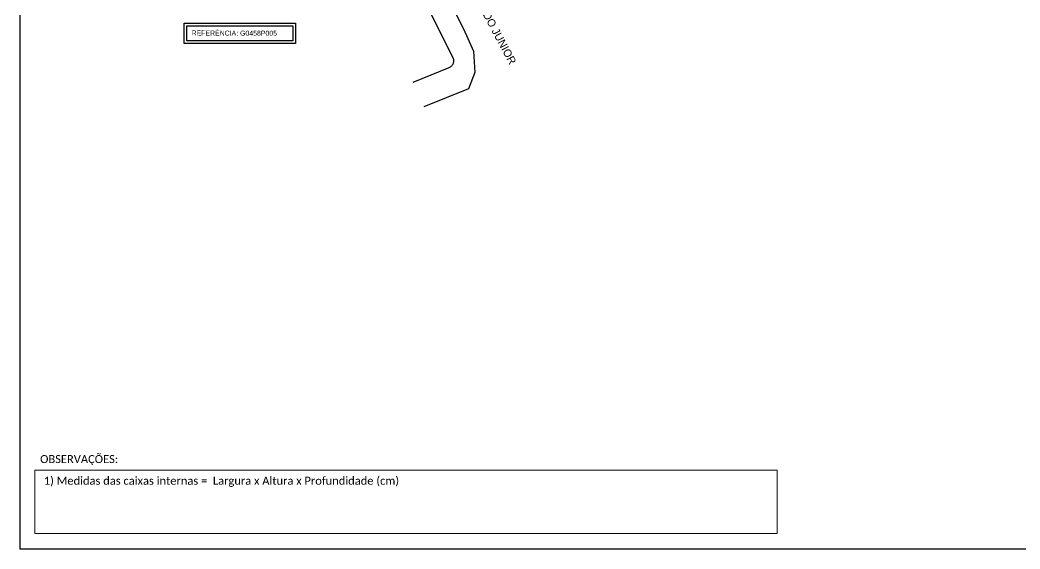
# Model space of a CAD drawing. Header units: inches. Extents: x -143605 to -141670, y 187277 to 187871.
# Drawn here: x -143604.9 to -143230.1, y 187277 to 187475.1 of the extents above; entities that cross this region are included whole.
import ezdxf

# ---------------------------------------------------------------- set-up
doc = ezdxf.new("R2010")
doc.units = ezdxf.units.IN
doc.header["$MEASUREMENT"] = 0
for name, color, linetype in [('10.0-Cartográfico', 252, 'Continuous'), ('10.3-Nome das Ruas', 2, 'Continuous'), ('Surveys legendas', 7, 'Continuous')]:
    doc.layers.add(name, color=color, linetype=linetype)
doc.styles.add('WMF-Calibri0', font='calibri.ttf')

msp = doc.modelspace()

# ---------------------------------------------------------------- linework, layer by layer
at = {"color": 0, "lineweight": 0}
for p, q in [((-143599.33, 187306.51), (-143321.08, 187306.51)), ((-143599.33, 187282.81), (-143599.33, 187306.51)), ((-143321.08, 187306.51), (-143321.08, 187282.81)), ((-143321.08, 187282.81), (-143599.33, 187282.81))]:
    msp.add_line(p, q, dxfattribs=at)
msp.add_lwpolyline([(-143604.88, 187276.97), (-142766.31, 187276.97), (-142766.31, 187870.97), (-143604.88, 187870.97), (-143604.88, 187276.97)])
at = {"color": 5}
for points in [[(-143543.37, 187473.98), (-143501.61, 187473.98), (-143501.61, 187466.33), (-143543.37, 187466.33)], [(-143542.37, 187472.98), (-143502.61, 187472.98), (-143502.61, 187467.33), (-143542.37, 187467.33)]]:
    msp.add_lwpolyline(points, close=True, dxfattribs=at)
at = {"layer": '10.0-Cartográfico'}
for points in [[(-143486.68, 187567.65), (-143438.64, 187471.82), (-143434.99, 187463.44), (-143434.38, 187455.5), (-143436.82, 187449.39), (-143453.54, 187442.54)], [(-143457.59, 187451.87), (-143444.04, 187457.35), (-143443.75, 187457.48), (-143443.5, 187457.62), (-143443.27, 187457.81), (-143443.07, 187457.99), (-143442.87, 187458.21), (-143442.7, 187458.45), (-143442.56, 187458.69), (-143442.45, 187458.93), (-143442.37, 187459.2), (-143442.32, 187459.49), (-143442.32, 187459.76), (-143442.32, 187460.05), (-143442.36, 187460.31), (-143442.45, 187460.58), (-143442.56, 187460.92), (-143467.43, 187510.34)]]:
    msp.add_lwpolyline(points, dxfattribs=at)

# ---------------------------------------------------------------- texts
at = {"lineweight": 0, "char_height": 3, "width": 277.1819, "attachment_point": 1, "style": 'WMF-Calibri0'}
for s, insert in [('OBSERVAÇÕES:', (-143597.33, 187312.15)), ('1) Medidas das caixas internas =  Largura x Altura x Profundidade (cm)', (-143595.97, 187304.03))]:
    msp.add_mtext(s, dxfattribs=dict(at, insert=insert))
at = {"layer": '10.3-Nome das Ruas'}
msp.add_text('AVENIDA PRADO JUNIOR', height=2.94, rotation=298.0682, dxfattribs=at).set_placement((-143443.96, 187500.54))
at = {"layer": 'Surveys legendas', "color": 5}
msp.add_text('REFERÊNCIA: G0458P005', height=1.879, rotation=359.7837, dxfattribs=at).set_placement((-143540.57, 187469.32))

doc.saveas('drawing.dxf')
